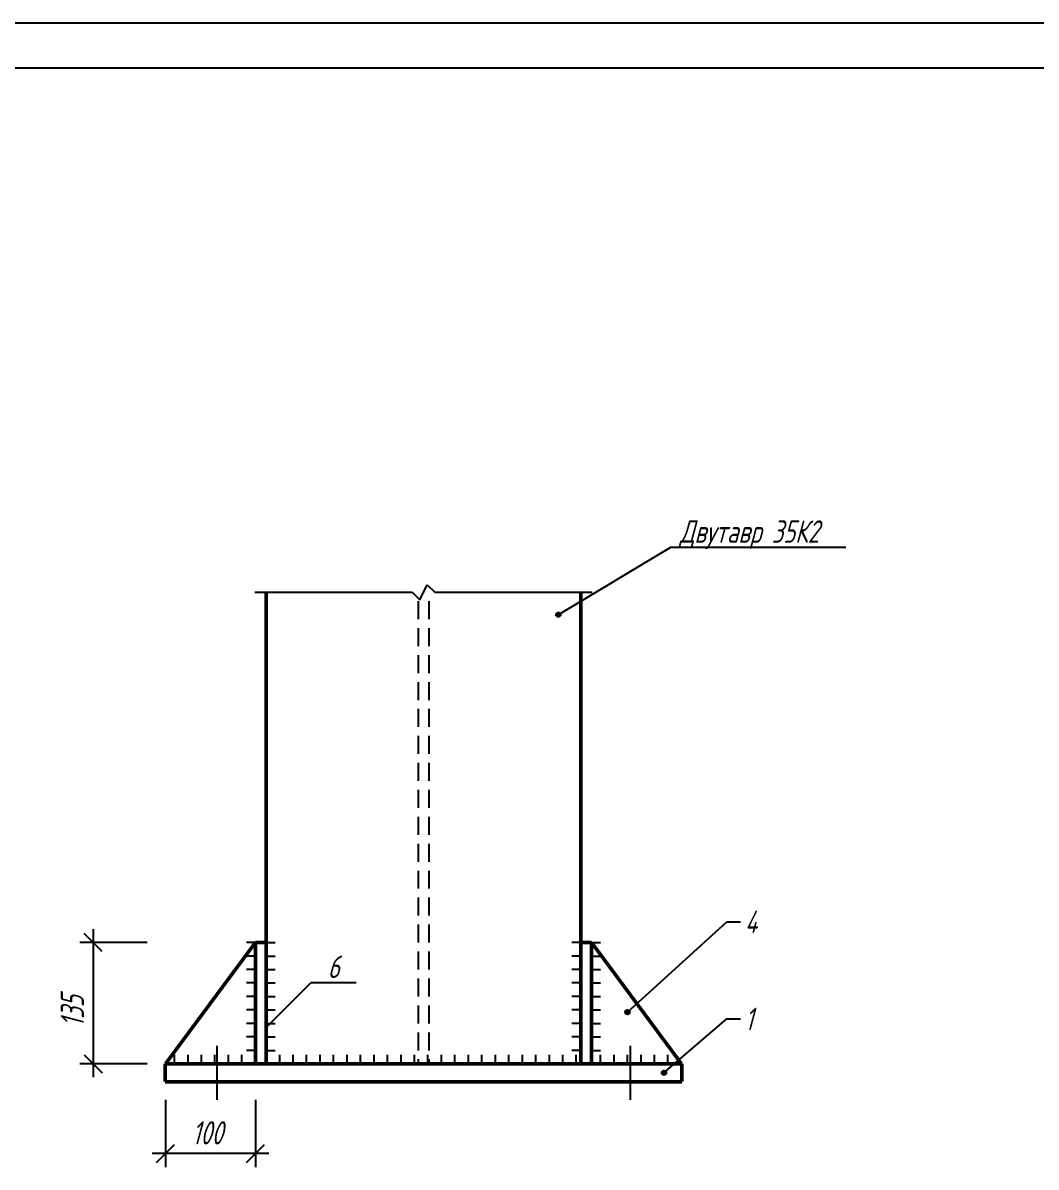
# Model space of a CAD drawing. Extents: x 0 to 420, y 0 to 297.
# Drawn here: x 194.6 to 307.3, y 169.6 to 297 of the extents above; entities that cross this region are included whole.
import ezdxf
from ezdxf.enums import TextEntityAlignment as Align

# ---------------------------------------------------------------- set-up
doc = ezdxf.new("R2010")
doc.units = 0
doc.header["$MEASUREMENT"] = 0
doc.linetypes.add('DASHED', pattern=[3, 2, -1])
doc.layers.get('DEFPOINTS').update_dxf_attribs({"linetype": 'CONTINUOUS'})
for name, color, linetype in [('ВЫНОСКИ', 7, 'CONTINUOUS'), ('РАЗМЕРЫ', 7, 'CONTINUOUS'), ('ШТАМП_РАМКА', 7, 'CONTINUOUS')]:
    doc.layers.add(name, color=color, linetype=linetype)
doc.styles.add('SCADOFFICE', font='RomanS', dxfattribs={"width": 0.7, "oblique": 15, "height": 2.5})
doc.dimstyles.new('SCADOFFICE_DIM', dxfattribs={"dimtxt": 2.5, "dimasz": 2, "dimexe": 1.5, "dimexo": 2, "dimgap": 1, "dimtad": 1, "dimdec": 4, "dimlfac": 10, "dimdsep": 46, "dimtxsty": 'SCADOFFICE', "dimblk": 'OBLIQUE', "dimsah": 1, "dimcen": 2.5, "dimdle": 1.5, "dimclrd": 256, "dimclre": 256, "dimclrt": 256, "dimadec": 0, "dimazin": 0, "dimtfac": 1, "dimtdec": 4, "dimtmove": 2, "dimatfit": 3, "dimldrblk": 'OBLIQUE', "dimfxl": 1, "dimtolj": 1, "dimarcsym": 0})

# ---------------------------------------------------------------- blocks, each defined once
blk = doc.blocks.new('*U19')
at = {"layer": 'ВЫНОСКИ'}
for points in [[(253.89, 231.02), (253.87, 231.17), (253.89, 231.22)], [(253.87, 231.07), (253.87, 231.12), (253.87, 231.17)], [(253.87, 231.07), (253.87, 231.17), (253.89, 231.02)], [(253.91, 230.98), (253.89, 231.22), (253.91, 231.26)], [(253.89, 231.02), (253.89, 231.22), (253.91, 230.98)], [(253.94, 230.94), (253.91, 231.26), (253.94, 231.3)], [(253.91, 230.98), (253.91, 231.26), (253.94, 230.94)], [(253.98, 230.91), (253.94, 231.3), (253.98, 231.33)], [(253.94, 230.94), (253.94, 231.3), (253.98, 230.91)], [(254.02, 230.89), (253.98, 231.33), (254.02, 231.35)], [(253.98, 230.91), (253.98, 231.33), (254.02, 230.89)], [(254.07, 230.87), (254.02, 231.35), (254.07, 231.37)], [(254.02, 230.89), (254.02, 231.35), (254.07, 230.87)], [(254.07, 230.87), (254.07, 231.37), (254.12, 230.87)], [(254.12, 230.87), (254.07, 231.37), (254.12, 231.37)]]:
    blk.add_solid(points, dxfattribs=at)
at = {"layer": 'ВЫНОСКИ', "extrusion": (0, 0, -1)}
for points in [[(-254.12, 230.87), (-254.12, 231.37), (-254.17, 230.87)], [(-254.17, 230.87), (-254.12, 231.37), (-254.17, 231.37)], [(-254.17, 230.87), (-254.17, 231.37), (-254.22, 230.89)], [(-254.22, 230.89), (-254.17, 231.37), (-254.22, 231.35)], [(-254.22, 230.89), (-254.22, 231.35), (-254.26, 230.91)], [(-254.26, 230.91), (-254.22, 231.35), (-254.26, 231.33)], [(-254.26, 230.91), (-254.26, 231.33), (-254.3, 230.94)], [(-254.3, 230.94), (-254.26, 231.33), (-254.3, 231.3)], [(-254.3, 230.94), (-254.3, 231.3), (-254.33, 230.98)], [(-254.33, 230.98), (-254.3, 231.3), (-254.33, 231.26)], [(-254.33, 230.98), (-254.33, 231.26), (-254.35, 231.02)], [(-254.35, 231.02), (-254.33, 231.26), (-254.35, 231.22)], [(-254.35, 231.02), (-254.35, 231.22), (-254.37, 231.07)], [(-254.37, 231.07), (-254.35, 231.22), (-254.37, 231.17)], [(-254.37, 231.07), (-254.37, 231.17), (-254.37, 231.12)]]:
    blk.add_solid(points, dxfattribs=at)
blk = doc.blocks.new('*U20')
at = {"layer": 'ВЫНОСКИ'}
for points in [[(265.64, 180.02), (265.62, 180.17), (265.64, 180.22)], [(265.62, 180.07), (265.62, 180.12), (265.62, 180.17)], [(265.62, 180.07), (265.62, 180.17), (265.64, 180.02)], [(265.66, 179.98), (265.64, 180.22), (265.66, 180.26)], [(265.64, 180.02), (265.64, 180.22), (265.66, 179.98)], [(265.69, 179.94), (265.66, 180.26), (265.69, 180.3)], [(265.66, 179.98), (265.66, 180.26), (265.69, 179.94)], [(265.73, 179.91), (265.69, 180.3), (265.73, 180.33)], [(265.69, 179.94), (265.69, 180.3), (265.73, 179.91)], [(265.77, 179.89), (265.73, 180.33), (265.77, 180.35)], [(265.73, 179.91), (265.73, 180.33), (265.77, 179.89)], [(265.82, 179.87), (265.77, 180.35), (265.82, 180.37)], [(265.77, 179.89), (265.77, 180.35), (265.82, 179.87)], [(265.82, 179.87), (265.82, 180.37), (265.87, 179.87)], [(265.87, 179.87), (265.82, 180.37), (265.87, 180.37)]]:
    blk.add_solid(points, dxfattribs=at)
at = {"layer": 'ВЫНОСКИ', "extrusion": (0, 0, -1)}
for points in [[(-265.87, 179.87), (-265.87, 180.37), (-265.92, 179.87)], [(-265.92, 179.87), (-265.87, 180.37), (-265.92, 180.37)], [(-265.92, 179.87), (-265.92, 180.37), (-265.97, 179.89)], [(-265.97, 179.89), (-265.92, 180.37), (-265.97, 180.35)], [(-265.97, 179.89), (-265.97, 180.35), (-266.01, 179.91)], [(-266.01, 179.91), (-265.97, 180.35), (-266.01, 180.33)], [(-266.01, 179.91), (-266.01, 180.33), (-266.05, 179.94)], [(-266.05, 179.94), (-266.01, 180.33), (-266.05, 180.3)], [(-266.05, 179.94), (-266.05, 180.3), (-266.08, 179.98)], [(-266.08, 179.98), (-266.05, 180.3), (-266.08, 180.26)], [(-266.08, 179.98), (-266.08, 180.26), (-266.1, 180.02)], [(-266.1, 180.02), (-266.08, 180.26), (-266.1, 180.22)], [(-266.1, 180.02), (-266.1, 180.22), (-266.12, 180.07)], [(-266.12, 180.07), (-266.1, 180.22), (-266.12, 180.17)], [(-266.12, 180.07), (-266.12, 180.17), (-266.12, 180.12)]]:
    blk.add_solid(points, dxfattribs=at)
blk = doc.blocks.new('*U21')
at = {"layer": 'ВЫНОСКИ'}
for points in [[(261.59, 186.77), (261.57, 186.92), (261.59, 186.97)], [(261.57, 186.82), (261.57, 186.87), (261.57, 186.92)], [(261.57, 186.82), (261.57, 186.92), (261.59, 186.77)], [(261.61, 186.73), (261.59, 186.97), (261.61, 187.01)], [(261.59, 186.77), (261.59, 186.97), (261.61, 186.73)], [(261.64, 186.69), (261.61, 187.01), (261.64, 187.05)], [(261.61, 186.73), (261.61, 187.01), (261.64, 186.69)], [(261.68, 186.66), (261.64, 187.05), (261.68, 187.08)], [(261.64, 186.69), (261.64, 187.05), (261.68, 186.66)], [(261.72, 186.64), (261.68, 187.08), (261.72, 187.1)], [(261.68, 186.66), (261.68, 187.08), (261.72, 186.64)], [(261.77, 186.62), (261.72, 187.1), (261.77, 187.12)], [(261.72, 186.64), (261.72, 187.1), (261.77, 186.62)], [(261.77, 186.62), (261.77, 187.12), (261.82, 186.62)], [(261.82, 186.62), (261.77, 187.12), (261.82, 187.12)]]:
    blk.add_solid(points, dxfattribs=at)
at = {"layer": 'ВЫНОСКИ', "extrusion": (0, 0, -1)}
for points in [[(-261.82, 186.62), (-261.82, 187.12), (-261.87, 186.62)], [(-261.87, 186.62), (-261.82, 187.12), (-261.87, 187.12)], [(-261.87, 186.62), (-261.87, 187.12), (-261.92, 186.64)], [(-261.92, 186.64), (-261.87, 187.12), (-261.92, 187.1)], [(-261.92, 186.64), (-261.92, 187.1), (-261.96, 186.66)], [(-261.96, 186.66), (-261.92, 187.1), (-261.96, 187.08)], [(-261.96, 186.66), (-261.96, 187.08), (-262, 186.69)], [(-262, 186.69), (-261.96, 187.08), (-262, 187.05)], [(-262, 186.69), (-262, 187.05), (-262.03, 186.73)], [(-262.03, 186.73), (-262, 187.05), (-262.03, 187.01)], [(-262.03, 186.73), (-262.03, 187.01), (-262.05, 186.77)], [(-262.05, 186.77), (-262.03, 187.01), (-262.05, 186.97)], [(-262.05, 186.77), (-262.05, 186.97), (-262.07, 186.82)], [(-262.07, 186.82), (-262.05, 186.97), (-262.07, 186.92)], [(-262.07, 186.82), (-262.07, 186.92), (-262.07, 186.87)]]:
    blk.add_solid(points, dxfattribs=at)
blk = doc.blocks.new('_OBLIQUE')
at = {"layer": 'РАЗМЕРЫ', "color": 0, "linetype": 'ByBlock'}
blk.add_line((-0.5, -0.5), (0.5, 0.5), dxfattribs=at)
blk = doc.blocks.new('*D4')
at = {"layer": 'DEFPOINTS', "color": 0}
for p in [(210.37, 194.62), (202.37, 181.12), (210.37, 181.12)]:
    blk.add_point(p, dxfattribs=at)
at = {"layer": 'РАЗМЕРЫ'}
for p, q in [((202.37, 196.12), (202.37, 179.62)), ((208.37, 194.62), (200.87, 194.62)), ((208.37, 181.12), (200.87, 181.12))]:
    blk.add_line(p, q, dxfattribs=at)
at = {"layer": 'РАЗМЕРЫ', "xscale": 2, "yscale": 2, "zscale": 2}
for p, rotation in [((202.37, 194.62), 90), ((202.37, 181.12), 270)]:
    blk.add_blockref('_OBLIQUE', p, dxfattribs=dict(at, rotation=rotation))
at = {"layer": 'РАЗМЕРЫ', "style": 'SCADOFFICE', "oblique": 15, "width": 0.676148}
blk.add_text('135', height=2.58819, rotation=90, dxfattribs=at).set_placement((201.3475, 185.2135))
blk = doc.blocks.new('*D5')
at = {"layer": 'DEFPOINTS', "color": 0}
for p in [(210.42, 179.12), (220.42, 179.12), (210.42, 171.12)]:
    blk.add_point(p, dxfattribs=at)
at = {"layer": 'РАЗМЕРЫ'}
for p, q in [((210.42, 177.12), (210.42, 169.62)), ((220.42, 177.12), (220.42, 169.62)), ((221.92, 171.12), (208.92, 171.12))]:
    blk.add_line(p, q, dxfattribs=at)
at = {"layer": 'РАЗМЕРЫ', "xscale": 2, "yscale": 2, "zscale": 2}
for p in [(210.42, 171.12), (220.42, 171.12)]:
    blk.add_blockref('_OBLIQUE', p, dxfattribs=at)
at = {"layer": 'РАЗМЕРЫ', "style": 'SCADOFFICE', "oblique": 15, "width": 0.676148}
blk.add_text('100', height=2.58819, dxfattribs=at).set_placement((213.3635, 172.1425))

msp = doc.modelspace()

# ---------------------------------------------------------------- linework, layer by layer
at = {"layer": 'ВЫНОСКИ', "linetype": 'Continuous'}
for p, q in [((254.12, 231.12), (266.62, 238.62)), ((266.62, 238.62), (286.12, 238.62)), ((261.82, 186.87), (272.87, 196.92)), ((272.87, 196.92), (274.37, 196.92)), ((220.42, 194.62), (219.42, 194.62)), ((221.62, 194.62), (222.62, 194.62)), ((256.62, 194.62), (255.62, 194.62)), ((257.82, 194.62), (258.82, 194.62)), ((220.42, 193.12), (219.42, 193.12)), ((221.62, 193.12), (222.62, 193.12)), ((256.62, 193.12), (255.62, 193.12)), ((257.82, 193.12), (258.82, 193.12)), ((220.42, 191.62), (219.42, 191.62)), ((221.62, 191.62), (222.62, 191.62)), ((256.62, 191.62), (255.62, 191.62)), ((257.82, 191.62), (258.82, 191.62)), ((220.42, 190.12), (219.42, 190.12)), ((221.62, 185.17), (226.62, 190.17)), ((221.62, 190.12), (222.62, 190.12)), ((226.62, 190.17), (231.62, 190.17)), ((256.62, 190.12), (255.62, 190.12)), ((257.82, 190.12), (258.82, 190.12)), ((220.42, 188.62), (219.42, 188.62)), ((221.62, 188.62), (222.62, 188.62)), ((256.62, 188.62), (255.62, 188.62)), ((257.82, 188.62), (258.82, 188.62)), ((220.42, 187.12), (219.42, 187.12)), ((221.62, 187.12), (222.62, 187.12)), ((256.62, 187.12), (255.62, 187.12)), ((257.82, 187.12), (258.82, 187.12)), ((265.87, 180.12), (272.87, 186.12)), ((272.87, 186.12), (274.37, 186.12)), ((220.42, 185.62), (219.42, 185.62)), ((221.62, 185.62), (222.62, 185.62)), ((256.62, 185.62), (255.62, 185.62)), ((257.82, 185.62), (258.82, 185.62)), ((220.42, 184.12), (219.42, 184.12)), ((221.62, 184.12), (222.62, 184.12)), ((256.62, 184.12), (255.62, 184.12)), ((257.82, 184.12), (258.82, 184.12)), ((216.12, 183.12), (216.12, 177.12)), ((220.42, 182.62), (219.42, 182.62)), ((221.62, 182.62), (222.62, 182.62)), ((256.62, 182.62), (255.62, 182.62)), ((257.82, 182.62), (258.82, 182.62)), ((262.12, 183.12), (262.12, 177.12)), ((211.42, 181.12), (211.42, 182.12)), ((212.92, 181.12), (212.92, 182.12)), ((214.42, 181.12), (214.42, 182.12)), ((215.92, 181.12), (215.92, 182.12)), ((217.42, 181.12), (217.42, 182.12)), ((218.92, 181.12), (218.92, 182.12)), ((223.12, 181.12), (223.12, 182.12)), ((224.62, 181.12), (224.62, 182.12)), ((226.12, 181.12), (226.12, 182.12)), ((227.62, 181.12), (227.62, 182.12)), ((229.12, 181.12), (229.12, 182.12)), ((230.62, 181.12), (230.62, 182.12)), ((232.12, 181.12), (232.12, 182.12)), ((233.62, 181.12), (233.62, 182.12)), ((235.12, 181.12), (235.12, 182.12)), ((236.62, 181.12), (236.62, 182.12)), ((238.12, 181.12), (238.12, 182.12)), ((239.62, 181.12), (239.62, 182.12)), ((241.12, 181.12), (241.12, 182.12)), ((242.62, 181.12), (242.62, 182.12)), ((244.12, 181.12), (244.12, 182.12)), ((245.62, 181.12), (245.62, 182.12)), ((247.12, 181.12), (247.12, 182.12)), ((248.62, 181.12), (248.62, 182.12)), ((250.12, 181.12), (250.12, 182.12)), ((251.62, 181.12), (251.62, 182.12)), ((253.12, 181.12), (253.12, 182.12)), ((254.62, 181.12), (254.62, 182.12)), ((256.12, 181.12), (256.12, 182.12)), ((258.82, 181.12), (258.82, 182.12)), ((260.32, 181.12), (260.32, 182.12)), ((261.82, 181.12), (261.82, 182.12)), ((263.32, 181.12), (263.32, 182.12)), ((264.82, 181.12), (264.82, 182.12)), ((266.32, 181.12), (266.32, 182.12))]:
    msp.add_line(p, q, dxfattribs=at)
for centre in [(254.12, 231.12), (261.82, 186.87), (265.87, 180.12)]:
    msp.add_circle(centre, 0.25, dxfattribs=at)
at = {"layer": 'РАЗМЕРЫ', "linetype": 'Continuous'}
for p, q in [((238.703333, 232.786667), (239.536667, 234.453333)), ((239.536667, 234.453333), (240.37, 233.62)), ((220.37, 233.62), (237.87, 233.62)), ((237.87, 233.62), (238.703333, 232.786667)), ((240.37, 233.62), (257.87, 233.62))]:
    msp.add_line(p, q, dxfattribs=at)
at = {"layer": 'РАЗМЕРЫ', "linetype": 'DASHED'}
for p, q in [((238.52, 232.62), (238.52, 181.12)), ((239.72, 232.62), (239.72, 181.12))]:
    msp.add_line(p, q, dxfattribs=at)
at = {"layer": 'РАЗМЕРЫ', "linetype": 'Continuous', "const_width": 0.4}
for points in [[(221.62, 181.12), (221.62, 233.62)], [(256.62, 181.12), (256.62, 233.62)], [(210.42, 181.12), (220.42, 194.62)], [(220.42, 194.62), (221.62, 194.62)], [(220.42, 181.12), (220.42, 194.62)], [(221.62, 194.62), (221.62, 181.12)], [(256.62, 194.62), (257.82, 194.62)], [(256.62, 181.12), (256.62, 194.62)], [(257.82, 194.62), (257.82, 181.12)], [(257.82, 194.62), (267.82, 181.12)], [(210.37, 181.12), (267.87, 181.12)], [(210.37, 179.12), (210.37, 181.12)], [(221.62, 181.12), (220.42, 181.12)], [(257.82, 181.12), (256.62, 181.12)], [(267.87, 181.12), (267.87, 179.12)], [(267.87, 179.12), (210.37, 179.12)]]:
    msp.add_lwpolyline(points, dxfattribs=at)
at = {"layer": 'ШТАМП_РАМКА', "linetype": 'Continuous'}
for p, q in [((0, 297), (420, 297)), ((20, 292), (415, 292))]:
    msp.add_line(p, q, dxfattribs=at)

# ---------------------------------------------------------------- block references
at = {"layer": 'ВЫНОСКИ'}
for name in ['*U19', '*U21', '*U20']:
    msp.add_blockref(name, (0, 0), dxfattribs=at)

# ---------------------------------------------------------------- texts
at = {"layer": 'ВЫНОСКИ', "style": 'SCADOFFICE', "oblique": 15, "width": 0.7}
for s, p in [('Двутавр 35К2', (267.62, 239.12)), ('4', (274.87, 195.67)), ('1', (274.87, 184.87))]:
    msp.add_text(s, height=2.5, dxfattribs=at).set_placement(p)
msp.add_text('6', height=2.5, dxfattribs=at).set_placement((229.12, 190.67), align=Align.CENTER)

# ---------------------------------------------------------------- dimensions: what is measured, and where the dimension line sits
at = {"layer": 'РАЗМЕРЫ'}
dim = msp.add_linear_dim(base=(202.37, 181.12), p1=(210.37, 194.62), p2=(210.37, 181.12), angle=90, dimstyle='SCADOFFICE_DIM', dxfattribs=at)
dim.commit()
dim.dimension.update_dxf_attribs({"geometry": '*D4', "text_midpoint": (202.37, 187.87)})
dim = msp.add_linear_dim(base=(210.42, 171.12), p1=(220.42, 179.12), p2=(210.42, 179.12), dimstyle='SCADOFFICE_DIM', dxfattribs=at)
dim.commit()
dim.dimension.update_dxf_attribs({"geometry": '*D5', "text_midpoint": (216.02, 171.12)})

doc.saveas('drawing.dxf')
